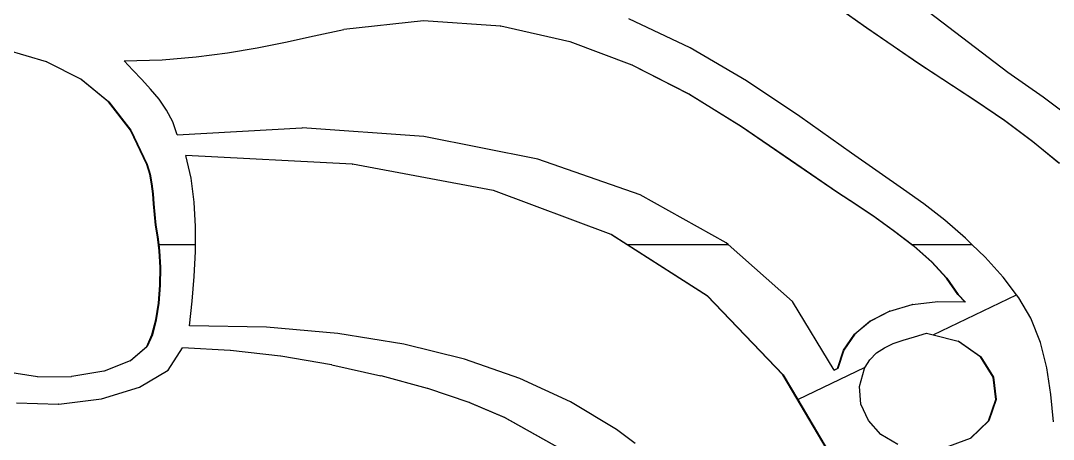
# Model space of a CAD drawing. Header units: inches. Extents: x 1397 to 20304, y -27267 to -746.
# Drawn here: x 3381.86 to 3396.32, y -9106.52 to -9100.66 of the extents above; entities that cross this region are included whole.
import ezdxf

# ---------------------------------------------------------------- set-up
doc = ezdxf.new("R2010")
doc.units = ezdxf.units.IN
doc.header["$LTSCALE"] = 17
doc.header["$MEASUREMENT"] = 0
doc.layers.add('OUTLINE', color=1, linetype='Continuous', lineweight=25)

# ---------------------------------------------------------------- blocks, each defined once
blk = doc.blocks.new('fddd')
for p, q in [((-505.276, -3275.722), (-506.006, -3275.2)), ((-506.002, -3275.2), (-505.272, -3275.722)), ((-503.295, -3276.347), (-504.759, -3275.227)), ((-511.479, -3275.621), (-512.594, -3275.746)), ((-510.398, -3275.698), (-511.479, -3275.621)), ((-507.743, -3276.002), (-508.6, -3275.596)), ((-513.008, -3275.834), (-512.594, -3275.746)), ((-510.398, -3275.698), (-510.393, -3275.698)), ((-509.427, -3275.916), (-510.393, -3275.698)), ((-504.54, -3276.223), (-505.276, -3275.722)), ((-505.272, -3275.722), (-505.276, -3275.722)), ((-505.272, -3275.722), (-504.535, -3276.223)), ((-513.408, -3275.921), (-513.008, -3275.834)), ((-516.754, -3276.198), (-517.322, -3276.031)), ((-514.219, -3276.073), (-513.807, -3276.002)), ((-513.807, -3276.002), (-513.408, -3275.921)), ((-509.422, -3275.916), (-509.427, -3275.916)), ((-508.554, -3276.244), (-509.422, -3275.916)), ((-506.954, -3276.465), (-507.743, -3276.002)), ((-516.275, -3276.439), (-516.754, -3276.198)), ((-516.749, -3276.198), (-516.754, -3276.198)), ((-516.749, -3276.198), (-516.271, -3276.439)), ((-515.669, -3276.181), (-515.137, -3276.167)), ((-515.547, -3276.313), (-515.669, -3276.181)), ((-515.137, -3276.167), (-514.658, -3276.129)), ((-514.658, -3276.129), (-514.219, -3276.073)), ((-515.421, -3276.445), (-515.547, -3276.313)), ((-507.76, -3276.651), (-508.554, -3276.244)), ((-508.549, -3276.244), (-508.554, -3276.244)), ((-508.549, -3276.244), (-507.755, -3276.651)), ((-503.748, -3276.745), (-504.54, -3276.223)), ((-504.535, -3276.223), (-504.54, -3276.223)), ((-504.535, -3276.223), (-503.744, -3276.745)), ((-515.886, -3276.757), (-516.275, -3276.439)), ((-516.271, -3276.439), (-516.275, -3276.439)), ((-516.271, -3276.439), (-515.881, -3276.757)), ((-515.297, -3276.58), (-515.421, -3276.445)), ((-506.209, -3276.965), (-506.954, -3276.465)), ((-502.8, -3276.69), (-503.295, -3276.347)), ((-515.179, -3276.722), (-515.297, -3276.58)), ((-515.579, -3277.154), (-515.886, -3276.757)), ((-515.881, -3276.757), (-515.886, -3276.757)), ((-515.881, -3276.757), (-515.575, -3277.154)), ((-515.075, -3276.873), (-515.179, -3276.722)), ((-507.029, -3277.104), (-507.76, -3276.651)), ((-507.755, -3276.651), (-507.76, -3276.651)), ((-507.755, -3276.651), (-507.024, -3277.104)), ((-503.344, -3277.021), (-503.748, -3276.745)), ((-503.744, -3276.745), (-503.748, -3276.745)), ((-503.744, -3276.745), (-503.339, -3277.021)), ((-502.317, -3277.058), (-502.8, -3276.69)), ((-514.988, -3277.038), (-515.075, -3276.873)), ((-514.925, -3277.218), (-514.988, -3277.038)), ((-505.485, -3277.478), (-506.209, -3276.965)), ((-502.95, -3277.311), (-503.344, -3277.021)), ((-503.339, -3277.021), (-503.344, -3277.021)), ((-503.339, -3277.021), (-502.945, -3277.311)), ((-515.352, -3277.633), (-515.579, -3277.154)), ((-515.575, -3277.154), (-515.579, -3277.154)), ((-515.575, -3277.154), (-515.347, -3277.633)), ((-514.925, -3277.218), (-513.179, -3277.122)), ((-513.179, -3277.122), (-513.177, -3277.122)), ((-513.174, -3277.122), (-513.177, -3277.122)), ((-511.471, -3277.241), (-513.174, -3277.122)), ((-506.341, -3277.573), (-507.029, -3277.104)), ((-507.024, -3277.104), (-507.029, -3277.104)), ((-507.024, -3277.104), (-506.337, -3277.573)), ((-509.876, -3277.559), (-511.471, -3277.241)), ((-502.58, -3277.615), (-502.95, -3277.311)), ((-502.945, -3277.311), (-502.95, -3277.311)), ((-502.945, -3277.311), (-502.575, -3277.615)), ((-504.759, -3277.985), (-505.485, -3277.478)), ((-515.31, -3277.77), (-515.352, -3277.633)), ((-515.347, -3277.633), (-515.352, -3277.633)), ((-515.347, -3277.633), (-515.305, -3277.77)), ((-512.477, -3277.629), (-514.802, -3277.509)), ((-514.73, -3277.828), (-514.802, -3277.509)), ((-512.477, -3277.629), (-512.473, -3277.629)), ((-510.5, -3277.998), (-512.473, -3277.629)), ((-508.445, -3278.061), (-509.876, -3277.559)), ((-505.681, -3278.027), (-506.341, -3277.573)), ((-506.337, -3277.573), (-506.341, -3277.573)), ((-506.337, -3277.573), (-505.676, -3278.027)), ((-515.284, -3277.908), (-515.31, -3277.77)), ((-515.305, -3277.77), (-515.31, -3277.77)), ((-515.305, -3277.77), (-515.279, -3277.908)), ((-515.267, -3278.046), (-515.284, -3277.908)), ((-515.279, -3277.908), (-515.284, -3277.908)), ((-515.279, -3277.908), (-515.262, -3278.046)), ((-514.687, -3278.161), (-514.73, -3277.828)), ((-515.256, -3278.188), (-515.267, -3278.046)), ((-515.262, -3278.046), (-515.267, -3278.046)), ((-515.262, -3278.046), (-515.251, -3278.188)), ((-510.495, -3277.998), (-510.5, -3277.998)), ((-508.851, -3278.614), (-510.495, -3277.998)), ((-507.238, -3278.731), (-508.445, -3278.061)), ((-505.431, -3278.193), (-505.681, -3278.027)), ((-505.676, -3278.027), (-505.681, -3278.027)), ((-505.676, -3278.027), (-505.426, -3278.193)), ((-504.474, -3278.188), (-504.759, -3277.985)), ((-515.244, -3278.334), (-515.256, -3278.188)), ((-515.251, -3278.188), (-515.256, -3278.188)), ((-515.251, -3278.188), (-515.24, -3278.334)), ((-514.668, -3278.503), (-514.687, -3278.161)), ((-505.16, -3278.375), (-505.431, -3278.193)), ((-505.426, -3278.193), (-505.431, -3278.193)), ((-505.426, -3278.193), (-505.155, -3278.375)), ((-504.18, -3278.416), (-504.474, -3278.188)), ((-515.228, -3278.487), (-515.244, -3278.334)), ((-515.24, -3278.334), (-515.244, -3278.334)), ((-515.24, -3278.334), (-515.224, -3278.487)), ((-515.203, -3278.649), (-515.228, -3278.487)), ((-515.224, -3278.487), (-515.228, -3278.487)), ((-515.224, -3278.487), (-515.198, -3278.649)), ((-514.669, -3278.755), (-514.668, -3278.503)), ((-504.883, -3278.572), (-505.16, -3278.375)), ((-505.155, -3278.375), (-505.16, -3278.375)), ((-505.155, -3278.375), (-504.878, -3278.572)), ((-503.89, -3278.667), (-504.18, -3278.416)), ((-515.176, -3278.846), (-515.203, -3278.649)), ((-515.198, -3278.649), (-515.203, -3278.649)), ((-515.198, -3278.649), (-515.184, -3278.755)), ((-507.507, -3279.476), (-508.851, -3278.614)), ((-508.846, -3278.614), (-508.851, -3278.614)), ((-508.846, -3278.614), (-508.627, -3278.755)), ((-504.613, -3278.781), (-504.883, -3278.572)), ((-504.878, -3278.572), (-504.883, -3278.572)), ((-504.878, -3278.572), (-504.642, -3278.755)), ((-515.184, -3278.755), (-515.172, -3278.846)), ((-515.184, -3278.755), (-514.669, -3278.755)), ((-514.669, -3278.852), (-514.669, -3278.755)), ((-508.627, -3278.755), (-507.212, -3278.755)), ((-508.627, -3278.755), (-507.503, -3279.476)), ((-507.212, -3278.755), (-507.238, -3278.731)), ((-506.312, -3279.555), (-507.212, -3278.755)), ((-504.642, -3278.755), (-504.609, -3278.781)), ((-504.642, -3278.755), (-503.799, -3278.755)), ((-504.366, -3279), (-504.613, -3278.781)), ((-504.609, -3278.781), (-504.613, -3278.781)), ((-504.609, -3278.781), (-504.361, -3279)), ((-503.799, -3278.755), (-503.89, -3278.667)), ((-503.613, -3278.934), (-503.799, -3278.755)), ((-515.164, -3279.077), (-515.176, -3278.846)), ((-515.172, -3278.846), (-515.176, -3278.846)), ((-515.172, -3278.846), (-515.159, -3279.077)), ((-514.686, -3279.202), (-514.669, -3278.852)), ((-503.361, -3279.214), (-503.613, -3278.934)), ((-515.167, -3279.325), (-515.164, -3279.077)), ((-515.159, -3279.077), (-515.164, -3279.077)), ((-515.159, -3279.077), (-515.163, -3279.325)), ((-504.155, -3279.226), (-504.366, -3279)), ((-504.361, -3279), (-504.366, -3279)), ((-504.361, -3279), (-504.15, -3279.226)), ((-514.715, -3279.551), (-514.686, -3279.202)), ((-503.995, -3279.458), (-504.155, -3279.226)), ((-504.15, -3279.226), (-504.155, -3279.226)), ((-504.15, -3279.226), (-503.99, -3279.458)), ((-503.173, -3279.462), (-503.361, -3279.214)), ((-515.187, -3279.576), (-515.167, -3279.325)), ((-515.163, -3279.325), (-515.182, -3279.576)), ((-515.163, -3279.325), (-515.167, -3279.325)), ((-507.503, -3279.476), (-507.507, -3279.476)), ((-506.447, -3280.582), (-507.507, -3279.476)), ((-507.503, -3279.476), (-506.443, -3280.582)), ((-504.342, -3280.021), (-503.173, -3279.462)), ((-503.896, -3279.561), (-503.995, -3279.458)), ((-503.99, -3279.458), (-503.995, -3279.458)), ((-503.99, -3279.458), (-503.891, -3279.562)), ((-503.144, -3279.501), (-503.173, -3279.462)), ((-502.973, -3279.79), (-503.144, -3279.501)), ((-515.224, -3279.813), (-515.187, -3279.576)), ((-515.182, -3279.576), (-515.219, -3279.813)), ((-515.182, -3279.576), (-515.187, -3279.576)), ((-514.752, -3279.893), (-514.715, -3279.551)), ((-505.727, -3280.514), (-506.312, -3279.555)), ((-504.948, -3279.689), (-504.634, -3279.596)), ((-504.629, -3279.596), (-504.634, -3279.596)), ((-504.629, -3279.596), (-504.278, -3279.552)), ((-504.278, -3279.552), (-503.896, -3279.561)), ((-503.891, -3279.562), (-503.896, -3279.561)), ((-515.278, -3280.02), (-515.224, -3279.813)), ((-515.219, -3279.813), (-515.273, -3280.02)), ((-515.219, -3279.813), (-515.224, -3279.813)), ((-505.226, -3279.829), (-504.953, -3279.689)), ((-504.948, -3279.689), (-505.221, -3279.829)), ((-504.948, -3279.689), (-504.953, -3279.689)), ((-502.838, -3280.128), (-502.973, -3279.79)), ((-513.673, -3279.914), (-514.752, -3279.893)), ((-512.674, -3280.001), (-513.673, -3279.914)), ((-505.444, -3280.012), (-505.226, -3279.829)), ((-505.221, -3279.829), (-505.44, -3280.012)), ((-505.221, -3279.829), (-505.226, -3279.829)), ((-515.352, -3280.184), (-515.278, -3280.02)), ((-515.273, -3280.02), (-515.347, -3280.184)), ((-515.273, -3280.02), (-515.278, -3280.02)), ((-511.752, -3280.151), (-512.674, -3280.001)), ((-505.599, -3280.235), (-505.444, -3280.012)), ((-505.44, -3280.012), (-505.594, -3280.235)), ((-505.44, -3280.012), (-505.444, -3280.012)), ((-504.9, -3280.144), (-504.76, -3280.096)), ((-504.76, -3280.096), (-504.605, -3280.049)), ((-504.605, -3280.049), (-504.436, -3279.997)), ((-504.436, -3279.997), (-504.342, -3280.021)), ((-504.342, -3280.021), (-503.992, -3280.11)), ((-515.583, -3280.387), (-515.352, -3280.184)), ((-515.347, -3280.184), (-515.578, -3280.387)), ((-515.347, -3280.184), (-515.352, -3280.184)), ((-515.053, -3280.515), (-514.851, -3280.204)), ((-514.183, -3280.241), (-514.851, -3280.204)), ((-514.178, -3280.241), (-514.183, -3280.241)), ((-513.478, -3280.322), (-514.178, -3280.241)), ((-510.904, -3280.362), (-511.752, -3280.151)), ((-505.681, -3280.495), (-505.599, -3280.235)), ((-505.594, -3280.235), (-505.676, -3280.495)), ((-505.594, -3280.235), (-505.599, -3280.235)), ((-505.133, -3280.275), (-505.024, -3280.202)), ((-505.024, -3280.202), (-504.9, -3280.144)), ((-503.677, -3280.33), (-503.992, -3280.11)), ((-503.992, -3280.11), (-503.987, -3280.11)), ((-503.987, -3280.11), (-503.673, -3280.33)), ((-502.749, -3280.484), (-502.838, -3280.128)), ((-515.583, -3280.387), (-515.949, -3280.528)), ((-515.578, -3280.387), (-515.583, -3280.387)), ((-513.473, -3280.322), (-513.478, -3280.322)), ((-512.767, -3280.442), (-513.473, -3280.322)), ((-510.127, -3280.633), (-510.904, -3280.362)), ((-505.292, -3280.476), (-505.227, -3280.37)), ((-505.227, -3280.37), (-505.133, -3280.275)), ((-503.5, -3280.616), (-503.677, -3280.33)), ((-503.673, -3280.33), (-503.677, -3280.33)), ((-503.673, -3280.33), (-503.496, -3280.616)), ((-516.88, -3280.608), (-517.327, -3280.538)), ((-515.954, -3280.528), (-516.402, -3280.603)), ((-515.949, -3280.528), (-515.954, -3280.528)), ((-515.454, -3280.755), (-515.053, -3280.515)), ((-512.762, -3280.442), (-512.767, -3280.442)), ((-512.762, -3280.442), (-512.073, -3280.594)), ((-506.238, -3280.928), (-505.292, -3280.476)), ((-505.727, -3280.514), (-505.681, -3280.495)), ((-505.726, -3280.516), (-505.727, -3280.514)), ((-505.676, -3280.495), (-505.726, -3280.516)), ((-505.676, -3280.495), (-505.681, -3280.495)), ((-505.375, -3280.745), (-505.304, -3280.495)), ((-505.304, -3280.495), (-505.292, -3280.476)), ((-502.693, -3280.855), (-502.749, -3280.484)), ((-516.88, -3280.608), (-516.406, -3280.603)), ((-516.402, -3280.603), (-516.406, -3280.603)), ((-512.068, -3280.594), (-512.073, -3280.594)), ((-511.421, -3280.771), (-512.068, -3280.594)), ((-509.419, -3280.961), (-510.127, -3280.633)), ((-506.443, -3280.582), (-506.447, -3280.582)), ((-505.648, -3281.932), (-506.447, -3280.582)), ((-506.443, -3280.582), (-506.238, -3280.928)), ((-503.496, -3280.616), (-503.5, -3280.616)), ((-503.463, -3280.927), (-503.5, -3280.616)), ((-503.496, -3280.616), (-503.459, -3280.927)), ((-515.987, -3280.917), (-515.454, -3280.755)), ((-511.416, -3280.771), (-511.421, -3280.771)), ((-510.836, -3280.968), (-511.416, -3280.771)), ((-505.353, -3280.993), (-505.375, -3280.745)), ((-516.583, -3280.993), (-515.987, -3280.917)), ((-510.832, -3280.968), (-510.836, -3280.968)), ((-510.343, -3281.179), (-510.836, -3280.968)), ((-510.832, -3280.968), (-510.338, -3281.179)), ((-508.776, -3281.345), (-509.419, -3280.961)), ((-506.238, -3280.928), (-505.643, -3281.932)), ((-503.569, -3281.224), (-503.463, -3280.927)), ((-503.459, -3280.927), (-503.564, -3281.224)), ((-503.459, -3280.927), (-503.463, -3280.927)), ((-502.657, -3281.241), (-502.693, -3280.855)), ((-517.175, -3280.975), (-516.588, -3280.993)), ((-516.583, -3280.993), (-516.588, -3280.993)), ((-505.248, -3281.223), (-505.353, -3280.993)), ((-509.45, -3281.677), (-510.343, -3281.179)), ((-510.338, -3281.179), (-510.343, -3281.179)), ((-510.338, -3281.179), (-509.445, -3281.677)), ((-505.072, -3281.417), (-505.248, -3281.223)), ((-503.819, -3281.467), (-503.569, -3281.224)), ((-503.564, -3281.224), (-503.815, -3281.467)), ((-503.564, -3281.224), (-503.569, -3281.224)), ((-508.515, -3281.545), (-508.776, -3281.345)), ((-504.834, -3281.558), (-505.072, -3281.417)), ((-504.213, -3281.615), (-503.819, -3281.467)), ((-503.815, -3281.467), (-503.819, -3281.467))]:
    blk.add_line(p, q)

msp = doc.modelspace()

# ---------------------------------------------------------------- block references
at = {"layer": 'OUTLINE'}
msp.add_blockref('fddd', (3898.978, -5825.038), dxfattribs=at)

doc.saveas('drawing.dxf')
